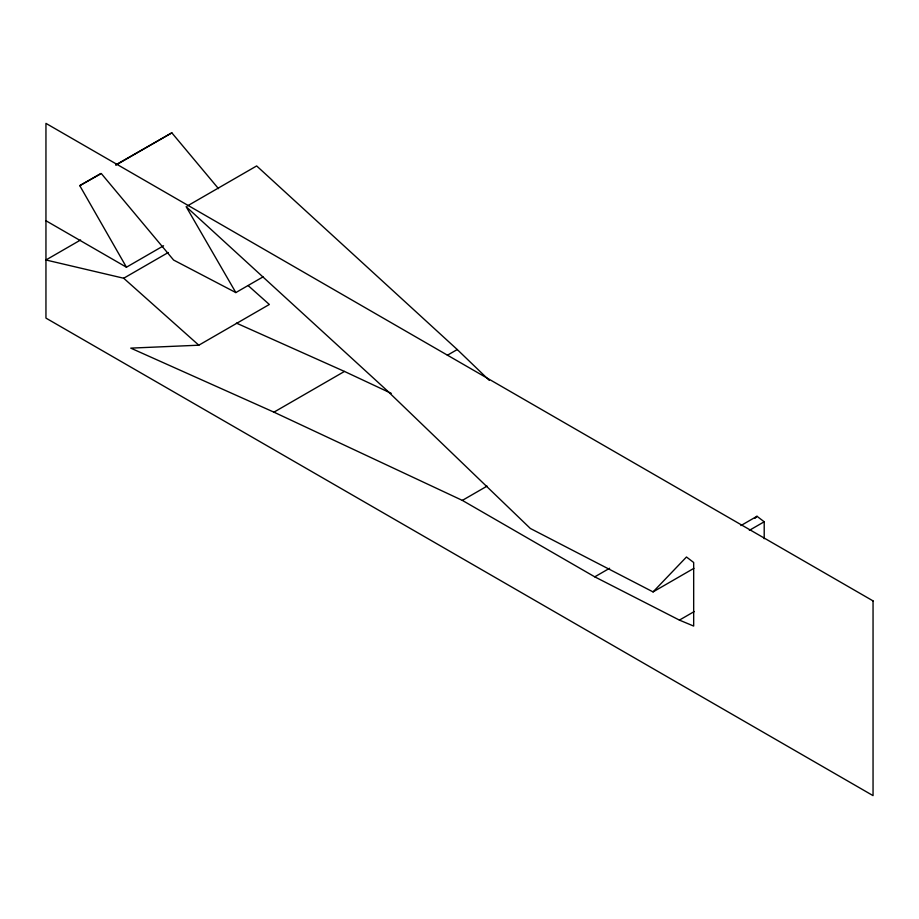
<?xml version="1.0" encoding="UTF-8"?>
<svg xmlns="http://www.w3.org/2000/svg" width="919" height="919" viewBox="0 0 919 919"><rect width="100%" height="100%" fill="white"/><g stroke="black" fill="none" stroke-linecap="round" stroke-linejoin="round"><path stroke-width="1.38" d="M263.064 276.86L235.838 292.575L186.132 206.649L386.738 390.265L530.343 528.459L653.064 591.905L686.47 557.006L693.673 562.485L693.673 626.069L679.417 620.107L594.765 576.845L462.349 500.396L273.931 412.16L130.762 348.129L198.814 345.199L269.336 304.476L248.176 285.614M755.027 518.339L756.992 516.283L764.206 521.774L764.206 538.718M163.559 245.775L126.443 267.211L79.769 185.649L100.803 173.496M115.656 164.926L171.83 132.83L218.504 188.671M116.15 164.972L171.83 132.83M80.596 239.985L45.95 259.985L123.697 278.239L198.814 345.199M187.373 205.936L256.654 165.937L457.26 349.542L489.287 380.363M123.697 278.239L168.234 252.518M273.931 412.16L344.464 371.437L391.241 393.343M447.358 355.262L457.26 349.542M462.349 500.396L487.093 486.105M594.765 576.845L609.607 568.275M740.909 525.576L756.992 516.283M749.353 530.343L764.206 521.774M653.064 591.905L693.902 568.333M679.417 620.107L694.259 611.537M79.769 185.649L101.297 173.553L173.599 260.043L235.838 292.575M236.424 323.12L344.464 371.437M45.95 220.744L126.443 267.211M873.05 600.9L45.95 123.376L45.95 318.1L873.05 795.624L873.05 600.9"/></g></svg>
